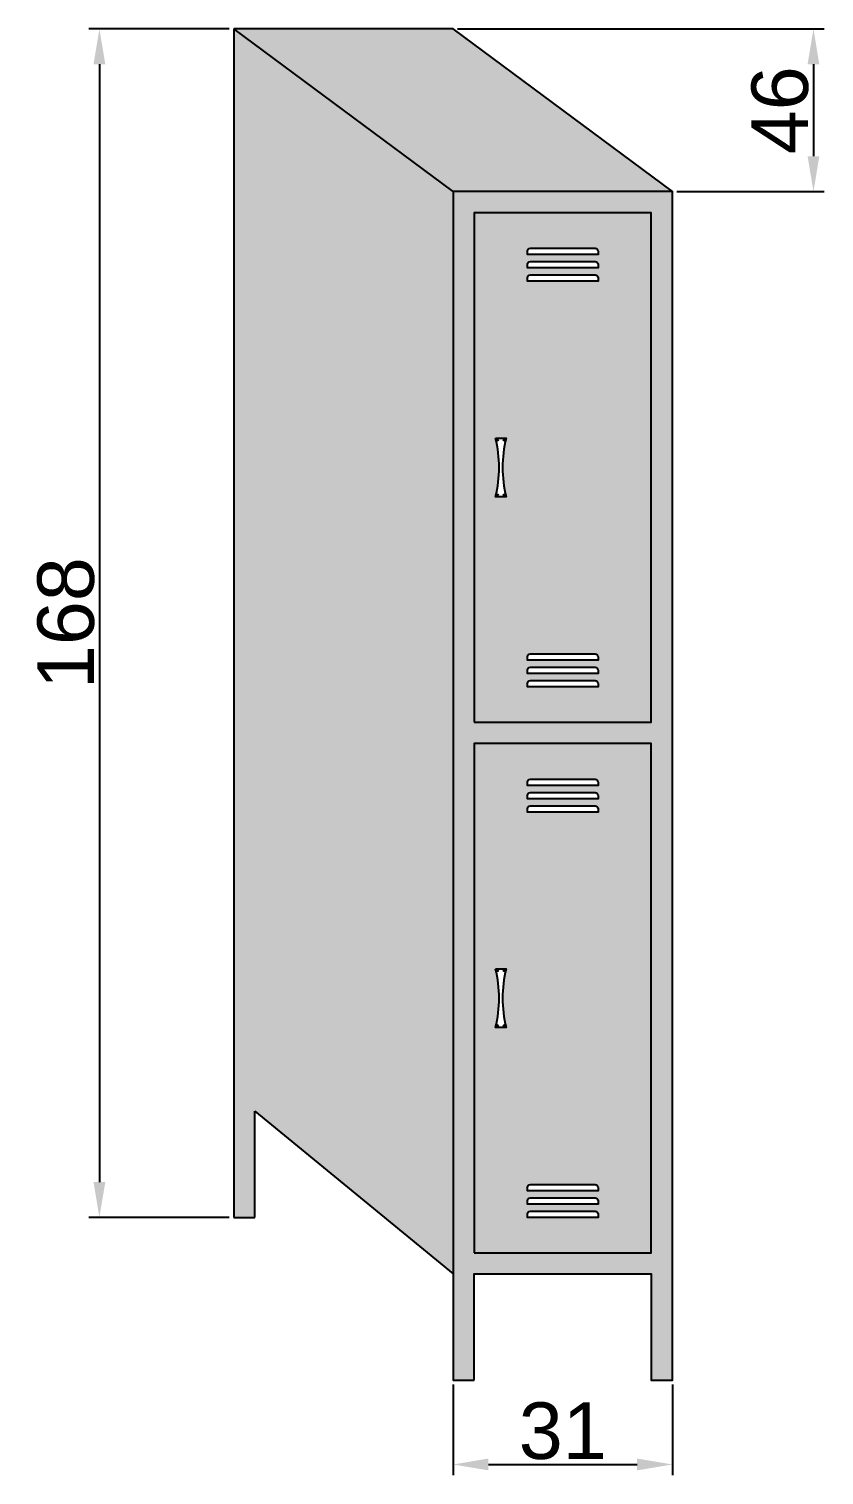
# Model space of a CAD drawing. Header units: millimetres. Extents: x 6614975 to 6624097, y 8742145 to 8746891.
# Drawn here: x 6616168.1 to 6616280.5, y 8744454.2 to 8744658.6 of the extents above; entities that cross this region are included whole.
import ezdxf

# ---------------------------------------------------------------- set-up
doc = ezdxf.new("R2010")
doc.units = ezdxf.units.MM
doc.styles.get("Standard").update_dxf_attribs({"font": 'arial.ttf'})
doc.dimstyles.new('ISO-25', dxfattribs={"dimtxt": 8, "dimasz": 5, "dimexe": 1.5, "dimexo": 0.625, "dimtad": 1, "dimtxsty": 'Standard', "dimcen": 2.5, "dimclrd": 1, "dimclre": 1, "dimclrt": 143, "dimadec": 0, "dimazin": 0, "dimtfac": 1, "dimtmove": 0, "dimatfit": 3, "dimfxl": 1, "dimarcsym": 0})

# ---------------------------------------------------------------- blocks, each defined once
blk = doc.blocks.new('*D87')
at = {"color": 1, "lineweight": -2, "transparency": 16777216}
for p, q in [((6616196.44, 8744658.59), (6616176.58, 8744658.59)), ((6616196.44, 8744490.59), (6616176.58, 8744490.59))]:
    blk.add_line(p, q, dxfattribs=at)
at = {"color": 1, "linetype": 'Continuous', "lineweight": -2, "transparency": 16777216}
blk.add_line((6616178.08, 8744653.59), (6616178.08, 8744495.59), dxfattribs=at)
at = {"color": 1, "transparency": 16777216}
for points in [[(6616177.25, 8744653.59), (6616178.92, 8744653.59), (6616178.08, 8744658.59)], [(6616177.25, 8744495.59), (6616178.92, 8744495.59), (6616178.08, 8744490.59)]]:
    blk.add_solid(points, dxfattribs=at)
at = {"layer": 'Defpoints', "color": 0, "transparency": 16777216}
for p in [(6616197.06, 8744658.59), (6616178.08, 8744490.59), (6616197.06, 8744490.59)]:
    blk.add_point(p, dxfattribs=at)
at = {"color": 143, "transparency": 16777216, "insert": (6616173.37, 8744574.59), "char_height": 8, "attachment_point": 5, "rotation": 90}
blk.add_mtext('168', dxfattribs=at)
blk = doc.blocks.new('*D88')
at = {"color": 1, "lineweight": -2, "transparency": 16777216}
for p, q in [((6616228.06, 8744466.96), (6616228.06, 8744454.16)), ((6616259.06, 8744466.96), (6616259.06, 8744454.16))]:
    blk.add_line(p, q, dxfattribs=at)
at = {"color": 1, "linetype": 'Continuous', "lineweight": -2, "transparency": 16777216}
blk.add_line((6616233.06, 8744455.66), (6616254.06, 8744455.66), dxfattribs=at)
at = {"color": 1, "transparency": 16777216}
for points in [[(6616233.06, 8744456.5), (6616233.06, 8744454.83), (6616228.06, 8744455.66)], [(6616254.06, 8744456.5), (6616254.06, 8744454.83), (6616259.06, 8744455.66)]]:
    blk.add_solid(points, dxfattribs=at)
at = {"layer": 'Defpoints', "color": 0, "transparency": 16777216}
for p in [(6616228.06, 8744467.59), (6616259.06, 8744467.59), (6616259.06, 8744455.66)]:
    blk.add_point(p, dxfattribs=at)
at = {"color": 143, "transparency": 16777216, "insert": (6616243.56, 8744460.38), "char_height": 8, "attachment_point": 5}
blk.add_mtext('31', dxfattribs=at)
blk = doc.blocks.new('*D89')
at = {"color": 1, "lineweight": -2, "transparency": 16777216}
for p, q in [((6616228.69, 8744658.59), (6616280.49, 8744658.59)), ((6616259.69, 8744635.59), (6616280.49, 8744635.59))]:
    blk.add_line(p, q, dxfattribs=at)
at = {"color": 1, "linetype": 'Continuous', "lineweight": -2, "transparency": 16777216}
blk.add_line((6616278.99, 8744653.59), (6616278.99, 8744640.59), dxfattribs=at)
at = {"color": 1, "transparency": 16777216}
for points in [[(6616278.16, 8744653.59), (6616279.82, 8744653.59), (6616278.99, 8744658.59)], [(6616278.16, 8744640.59), (6616279.82, 8744640.59), (6616278.99, 8744635.59)]]:
    blk.add_solid(points, dxfattribs=at)
at = {"layer": 'Defpoints', "color": 0, "transparency": 16777216}
for p in [(6616228.06, 8744658.59), (6616259.06, 8744635.59), (6616278.99, 8744635.59)]:
    blk.add_point(p, dxfattribs=at)
at = {"color": 143, "transparency": 16777216, "insert": (6616274.28, 8744647.09), "char_height": 8, "attachment_point": 5, "rotation": 90}
blk.add_mtext('46', dxfattribs=at)

msp = doc.modelspace()

# ---------------------------------------------------------------- hatches: boundary and pattern name
at = {"true_color": 0x636466}
h = msp.add_hatch(color=251, dxfattribs=at)
h.dxf.hatch_style = 1
h.paths.add_polyline_path([(6616228.061, 8744635.588), (6616197.061, 8744658.588), (6616197.061, 8744490.588), (6616200.061, 8744490.588), (6616200.061, 8744505.588), (6616228.061, 8744482.596)])
h = msp.add_hatch(color=251, dxfattribs=at)
h.dxf.hatch_style = 1
h.paths.add_polyline_path([(6616228.061, 8744658.588), (6616197.061, 8744658.588), (6616228.061, 8744635.588), (6616259.061, 8744635.588)])
h = msp.add_hatch(color=251, dxfattribs=at)
h.dxf.hatch_style = 1
h.paths.add_polyline_path([(6616259.061, 8744635.588), (6616228.061, 8744635.588), (6616228.061, 8744467.588), (6616231.061, 8744467.588), (6616231.061, 8744482.588), (6616256.061, 8744482.588), (6616256.061, 8744467.588), (6616259.061, 8744467.588)])
h.paths.add_polyline_path([(6616256.061, 8744557.588), (6616256.061, 8744485.588), (6616231.061, 8744485.588), (6616231.061, 8744557.588)], flags=16)
h.paths.add_polyline_path([(6616256.061, 8744560.588), (6616231.061, 8744560.588), (6616231.061, 8744632.588), (6616256.061, 8744632.588)], flags=16)
h.paths.add_polyline_path([(6616248.561, 8744565.588), (6616238.561, 8744565.588), (6616238.561, 8744566.028, -0.4142136), (6616239.001, 8744566.469), (6616248.12, 8744566.469, -0.4142136), (6616248.561, 8744566.028)], flags=0)
h.paths.add_polyline_path([(6616248.561, 8744552.083), (6616248.561, 8744551.642), (6616238.561, 8744551.642), (6616238.561, 8744552.083, -0.4142136), (6616239.001, 8744552.523), (6616248.12, 8744552.523, -0.4142136)], flags=0)
h.paths.add_polyline_path([(6616248.561, 8744567.469), (6616238.561, 8744567.469), (6616238.561, 8744567.909, -0.4142136), (6616239.001, 8744568.35), (6616248.12, 8744568.35, -0.4142136), (6616248.561, 8744567.909)], flags=0)
h.paths.add_polyline_path([(6616248.561, 8744550.202), (6616248.561, 8744549.762), (6616238.561, 8744549.762), (6616238.561, 8744550.202, -0.4142136), (6616239.001, 8744550.642), (6616248.12, 8744550.642, -0.4142136)], flags=0)
h.paths.add_polyline_path([(6616248.561, 8744569.35), (6616238.561, 8744569.35), (6616238.561, 8744569.79, -0.4142136), (6616239.001, 8744570.231), (6616248.12, 8744570.231, -0.4142136), (6616248.561, 8744569.79)], flags=0)
h.paths.add_polyline_path([(6616248.561, 8744548.321), (6616248.561, 8744547.881), (6616238.561, 8744547.881), (6616238.561, 8744548.321, -0.4142136), (6616239.001, 8744548.762), (6616248.12, 8744548.762, -0.4142136)], flags=0)
h.paths.add_polyline_path([(6616235.561, 8744525.729, 0.1207012), (6616235.561, 8744517.446), (6616234.061, 8744517.446, 0.120703), (6616234.061, 8744525.729)], flags=0)
h.paths.add_polyline_path([(6616235.561, 8744592.446), (6616234.061, 8744592.446, 0.1207294), (6616234.061, 8744600.729), (6616235.561, 8744600.729, 0.1207329)], flags=0)
h.paths.add_polyline_path([(6616235.211, 8744525.479, -1), (6616235.411, 8744525.479, -1)], flags=0)
h.paths.add_polyline_path([(6616235.311, 8744592.596), (6616235.311, 8744592.696), (6616235.211, 8744592.696, 0.4142136)], flags=0)
h.paths.add_polyline_path([(6616234.211, 8744525.479, -1), (6616234.411, 8744525.479, -1)], flags=0)
h.paths.add_polyline_path([(6616234.311, 8744592.596), (6616234.311, 8744592.696), (6616234.211, 8744592.696, 0.4142136)], flags=0)
h.paths.add_polyline_path([(6616235.211, 8744517.696, -1), (6616235.411, 8744517.696, -1)], flags=0)
h.paths.add_polyline_path([(6616235.311, 8744600.379), (6616235.311, 8744600.479), (6616235.211, 8744600.479, 0.4142136)], flags=0)
h.paths.add_polyline_path([(6616234.211, 8744517.696, -1), (6616234.411, 8744517.696, -1)], flags=0)
h.paths.add_polyline_path([(6616234.311, 8744600.379), (6616234.311, 8744600.479), (6616234.211, 8744600.479, 0.4142136)], flags=0)
h.paths.add_polyline_path([(6616248.12, 8744495.231, -0.4142136), (6616248.561, 8744494.79), (6616248.561, 8744494.35), (6616238.561, 8744494.35), (6616238.561, 8744494.79, -0.4142136), (6616239.001, 8744495.231)], flags=0)
h.paths.add_polyline_path([(6616248.561, 8744622.945), (6616238.561, 8744622.945), (6616238.561, 8744623.385, -0.4142136), (6616239.001, 8744623.826), (6616248.12, 8744623.826, -0.4142136), (6616248.561, 8744623.385)], flags=0)
h.paths.add_polyline_path([(6616248.12, 8744493.35, -0.4142136), (6616248.561, 8744492.909), (6616248.561, 8744492.469), (6616238.561, 8744492.469), (6616238.561, 8744492.909, -0.4142136), (6616239.001, 8744493.35)], flags=0)
h.paths.add_polyline_path([(6616248.561, 8744624.826), (6616238.561, 8744624.826), (6616238.561, 8744625.266, -0.4142136), (6616239.001, 8744625.707), (6616248.12, 8744625.707, -0.4142136), (6616248.561, 8744625.266)], flags=0)
h.paths.add_polyline_path([(6616248.12, 8744491.469, -0.4142136), (6616248.561, 8744491.028), (6616248.561, 8744490.588), (6616238.561, 8744490.588), (6616238.561, 8744491.028, -0.4142136), (6616239.001, 8744491.469)], flags=0)
h.paths.add_polyline_path([(6616248.561, 8744626.707), (6616238.561, 8744626.707), (6616238.561, 8744627.147, -0.4142136), (6616239.001, 8744627.588), (6616248.12, 8744627.588, -0.4142136), (6616248.561, 8744627.147)], flags=0)
h = msp.add_hatch(color=251, dxfattribs=at)
h.dxf.hatch_style = 1
h.paths.add_polyline_path([(6616256.061, 8744632.588), (6616231.061, 8744632.588), (6616231.061, 8744560.588), (6616256.061, 8744560.588)])
h.paths.add_polyline_path([(6616248.12, 8744570.231, -0.4142136), (6616248.561, 8744569.79), (6616248.561, 8744569.35), (6616238.561, 8744569.35), (6616238.561, 8744569.79, -0.4142136), (6616239.001, 8744570.231)], flags=16)
h.paths.add_polyline_path([(6616235.561, 8744592.446), (6616234.061, 8744592.446, 0.1207294), (6616234.061, 8744600.729), (6616235.561, 8744600.729, 0.1207329)], flags=16)
h.paths.add_polyline_path([(6616248.12, 8744568.35, -0.4142136), (6616248.561, 8744567.909), (6616248.561, 8744567.469), (6616238.561, 8744567.469), (6616238.561, 8744567.909, -0.4142136), (6616239.001, 8744568.35)], flags=16)
h.paths.add_polyline_path([(6616235.311, 8744592.796), (6616235.311, 8744592.696), (6616235.411, 8744592.696, 1), (6616235.211, 8744592.696), (6616235.311, 8744592.696), (6616235.311, 8744592.796, 1), (6616235.311, 8744592.596), (6616235.311, 8744592.696), (6616235.211, 8744592.696, 1), (6616235.411, 8744592.696), (6616235.311, 8744592.696), (6616235.311, 8744592.596, 1)], flags=0)
h.paths.add_polyline_path([(6616234.311, 8744592.796), (6616234.311, 8744592.696), (6616234.411, 8744592.696, 1), (6616234.211, 8744592.696), (6616234.311, 8744592.696), (6616234.311, 8744592.796, 1), (6616234.311, 8744592.596), (6616234.311, 8744592.696), (6616234.211, 8744592.696, 1), (6616234.411, 8744592.696), (6616234.311, 8744592.696), (6616234.311, 8744592.596, 1)], flags=0)
h.paths.add_polyline_path([(6616248.12, 8744566.469, -0.4142136), (6616248.561, 8744566.028), (6616248.561, 8744565.588), (6616238.561, 8744565.588), (6616238.561, 8744566.028, -0.4142136), (6616239.001, 8744566.469)], flags=16)
h.paths.add_polyline_path([(6616235.311, 8744600.579), (6616235.311, 8744600.479), (6616235.411, 8744600.479, 1), (6616235.211, 8744600.479), (6616235.311, 8744600.479), (6616235.311, 8744600.579, 1), (6616235.311, 8744600.379), (6616235.311, 8744600.479), (6616235.211, 8744600.479, 1), (6616235.411, 8744600.479), (6616235.311, 8744600.479), (6616235.311, 8744600.379, 1)], flags=0)
h.paths.add_polyline_path([(6616234.311, 8744600.579), (6616234.311, 8744600.479), (6616234.411, 8744600.479, 1), (6616234.211, 8744600.479), (6616234.311, 8744600.479), (6616234.311, 8744600.579, 1), (6616234.311, 8744600.379), (6616234.311, 8744600.479), (6616234.211, 8744600.479, 1), (6616234.411, 8744600.479), (6616234.311, 8744600.479), (6616234.311, 8744600.379, 1)], flags=0)
h.paths.add_polyline_path([(6616238.561, 8744622.945), (6616238.561, 8744623.385, -0.4142136), (6616239.001, 8744623.826), (6616248.12, 8744623.826, -0.4142136), (6616248.561, 8744623.385), (6616248.561, 8744622.945)], flags=16)
h.paths.add_polyline_path([(6616238.561, 8744624.826), (6616238.561, 8744625.266, -0.4142136), (6616239.001, 8744625.707), (6616248.12, 8744625.707, -0.4142136), (6616248.561, 8744625.266), (6616248.561, 8744624.826)], flags=16)
h.paths.add_polyline_path([(6616238.561, 8744626.707), (6616238.561, 8744627.147, -0.4142136), (6616239.001, 8744627.588), (6616248.12, 8744627.588, -0.4142136), (6616248.561, 8744627.147), (6616248.561, 8744626.707)], flags=16)
h = msp.add_hatch(color=251, dxfattribs=at)
h.dxf.hatch_style = 1
h.paths.add_polyline_path([(6616256.061, 8744557.588), (6616231.061, 8744557.588), (6616231.061, 8744485.588), (6616256.061, 8744485.588)])
h.paths.add_polyline_path([(6616248.561, 8744547.881), (6616238.561, 8744547.881), (6616238.561, 8744548.321, -0.4142136), (6616239.001, 8744548.762), (6616248.12, 8744548.762, -0.4142136), (6616248.561, 8744548.321)], flags=16)
h.paths.add_polyline_path([(6616248.561, 8744549.762), (6616238.561, 8744549.762), (6616238.561, 8744550.202, -0.4142136), (6616239.001, 8744550.642), (6616248.12, 8744550.642, -0.4142136), (6616248.561, 8744550.202)], flags=16)
h.paths.add_polyline_path([(6616248.561, 8744551.642), (6616238.561, 8744551.642), (6616238.561, 8744552.083, -0.4142136), (6616239.001, 8744552.523), (6616248.12, 8744552.523, -0.4142136), (6616248.561, 8744552.083)], flags=16)
h.paths.add_polyline_path([(6616235.561, 8744525.729, 0.1207012), (6616235.561, 8744517.446), (6616234.061, 8744517.446, 0.120703), (6616234.061, 8744525.729)], flags=16)
h.paths.add_polyline_path([(6616235.211, 8744525.479, -1), (6616235.411, 8744525.479, -1)], flags=0)
h.paths.add_polyline_path([(6616234.211, 8744525.479, -1), (6616234.411, 8744525.479, -1)], flags=0)
h.paths.add_polyline_path([(6616235.211, 8744517.696, -1), (6616235.411, 8744517.696, -1)], flags=0)
h.paths.add_polyline_path([(6616234.211, 8744517.696, -1), (6616234.411, 8744517.696, -1)], flags=0)
h.paths.add_polyline_path([(6616248.12, 8744495.231, -0.4142136), (6616248.561, 8744494.79), (6616248.561, 8744494.35), (6616238.561, 8744494.35), (6616238.561, 8744494.79, -0.4142136), (6616239.001, 8744495.231)], flags=16)
h.paths.add_polyline_path([(6616248.12, 8744493.35, -0.4142136), (6616248.561, 8744492.909), (6616248.561, 8744492.469), (6616238.561, 8744492.469), (6616238.561, 8744492.909, -0.4142136), (6616239.001, 8744493.35)], flags=16)
h.paths.add_polyline_path([(6616248.12, 8744491.469, -0.4142136), (6616248.561, 8744491.028), (6616248.561, 8744490.588), (6616238.561, 8744490.588), (6616238.561, 8744491.028, -0.4142136), (6616239.001, 8744491.469)], flags=16)

# ---------------------------------------------------------------- linework, layer by layer
at = {"color": 18, "true_color": 0x000000}
for p, q in [((6616228.061, 8744635.588), (6616197.061, 8744658.588)), ((6616228.061, 8744658.588), (6616197.061, 8744658.588)), ((6616197.061, 8744658.588), (6616197.061, 8744490.588)), ((6616259.061, 8744635.588), (6616228.061, 8744658.588)), ((6616234.211, 8744600.479), (6616234.411, 8744600.479)), ((6616234.311, 8744600.579), (6616234.311, 8744600.379)), ((6616235.211, 8744600.479), (6616235.411, 8744600.479)), ((6616235.311, 8744600.579), (6616235.311, 8744600.379)), ((6616234.211, 8744592.696), (6616234.411, 8744592.696)), ((6616234.311, 8744592.796), (6616234.311, 8744592.596)), ((6616235.211, 8744592.696), (6616235.411, 8744592.696)), ((6616235.311, 8744592.796), (6616235.311, 8744592.596)), ((6616234.211, 8744525.479), (6616234.411, 8744525.479)), ((6616234.311, 8744525.579), (6616234.311, 8744525.379)), ((6616235.211, 8744525.479), (6616235.411, 8744525.479)), ((6616235.311, 8744525.579), (6616235.311, 8744525.379)), ((6616234.211, 8744517.696), (6616234.411, 8744517.696)), ((6616234.311, 8744517.796), (6616234.311, 8744517.596)), ((6616235.211, 8744517.696), (6616235.411, 8744517.696)), ((6616235.311, 8744517.796), (6616235.311, 8744517.596)), ((6616200.061, 8744490.588), (6616200.061, 8744505.588)), ((6616200.061, 8744505.588), (6616228.061, 8744482.596)), ((6616197.061, 8744490.588), (6616200.061, 8744490.588))]:
    msp.add_line(p, q, dxfattribs=at)
for points in [[(6616231.061, 8744467.588), (6616231.061, 8744482.588), (6616256.061, 8744482.588), (6616256.061, 8744467.588), (6616259.061, 8744467.588), (6616259.061, 8744635.588), (6616228.061, 8744635.588), (6616228.061, 8744467.588)], [(6616231.061, 8744560.588), (6616256.061, 8744560.588), (6616256.061, 8744632.588), (6616231.061, 8744632.588)], [(6616231.061, 8744485.588), (6616256.061, 8744485.588), (6616256.061, 8744557.588), (6616231.061, 8744557.588)]]:
    msp.add_lwpolyline(points, close=True, dxfattribs=at)
for points in [[(6616248.561, 8744627.147), (6616248.561, 8744626.707), (6616238.561, 8744626.707), (6616238.561, 8744627.147, -0.4142136), (6616239.001, 8744627.588), (6616248.12, 8744627.588, -0.4142136)], [(6616248.561, 8744625.266), (6616248.561, 8744624.826), (6616238.561, 8744624.826), (6616238.561, 8744625.266, -0.4142136), (6616239.001, 8744625.707), (6616248.12, 8744625.707, -0.4142136)], [(6616248.561, 8744623.385), (6616248.561, 8744622.945), (6616238.561, 8744622.945), (6616238.561, 8744623.385, -0.4142136), (6616239.001, 8744623.826), (6616248.12, 8744623.826, -0.4142136)], [(6616234.061, 8744600.729), (6616235.561, 8744600.729, 0.1207329), (6616235.561, 8744592.446), (6616234.061, 8744592.446, 0.1207294)], [(6616248.561, 8744569.79), (6616248.561, 8744569.35), (6616238.561, 8744569.35), (6616238.561, 8744569.79, -0.4142136), (6616239.001, 8744570.231), (6616248.12, 8744570.231, -0.4142136)], [(6616248.561, 8744567.909), (6616248.561, 8744567.469), (6616238.561, 8744567.469), (6616238.561, 8744567.909, -0.4142136), (6616239.001, 8744568.35), (6616248.12, 8744568.35, -0.4142136)], [(6616248.561, 8744566.028), (6616248.561, 8744565.588), (6616238.561, 8744565.588), (6616238.561, 8744566.028, -0.4142136), (6616239.001, 8744566.469), (6616248.12, 8744566.469, -0.4142136)], [(6616248.561, 8744552.083), (6616248.561, 8744551.642), (6616238.561, 8744551.642), (6616238.561, 8744552.083, -0.4142136), (6616239.001, 8744552.523), (6616248.12, 8744552.523, -0.4142136)], [(6616248.561, 8744550.202), (6616248.561, 8744549.762), (6616238.561, 8744549.762), (6616238.561, 8744550.202, -0.4142136), (6616239.001, 8744550.642), (6616248.12, 8744550.642, -0.4142136)], [(6616248.561, 8744548.321), (6616248.561, 8744547.881), (6616238.561, 8744547.881), (6616238.561, 8744548.321, -0.4142136), (6616239.001, 8744548.762), (6616248.12, 8744548.762, -0.4142136)], [(6616248.561, 8744494.79), (6616248.561, 8744494.35), (6616238.561, 8744494.35), (6616238.561, 8744494.79, -0.4142136), (6616239.001, 8744495.231), (6616248.12, 8744495.231, -0.4142136)], [(6616248.561, 8744492.909), (6616248.561, 8744492.469), (6616238.561, 8744492.469), (6616238.561, 8744492.909, -0.4142136), (6616239.001, 8744493.35), (6616248.12, 8744493.35, -0.4142136)], [(6616248.561, 8744491.028), (6616248.561, 8744490.588), (6616238.561, 8744490.588), (6616238.561, 8744491.028, -0.4142136), (6616239.001, 8744491.469), (6616248.12, 8744491.469, -0.4142136)]]:
    msp.add_lwpolyline(points, format="xyb", close=True, dxfattribs=at)
msp.add_lwpolyline([(6616234.061, 8744525.729), (6616235.561, 8744525.729, 0.1207012), (6616235.561, 8744517.446), (6616234.061, 8744517.446, 0.120703), (6616234.061, 8744525.729)], format="xyb", dxfattribs=at)
for centre in [(6616234.311, 8744600.479), (6616235.311, 8744600.479), (6616234.311, 8744592.696), (6616235.311, 8744592.696), (6616234.311, 8744525.479), (6616235.311, 8744525.479), (6616234.311, 8744517.696), (6616235.311, 8744517.696)]:
    msp.add_circle(centre, 0.1, dxfattribs=at)

# ---------------------------------------------------------------- dimensions: what is measured, and where the dimension line sits
dim = msp.add_linear_dim(base=(6616178.084, 8744490.588), p1=(6616197.061, 8744658.588), p2=(6616197.061, 8744490.588), angle=90, dimstyle='ISO-25')
dim.commit()
dim.dimension.update_dxf_attribs({"geometry": '*D87', "text_midpoint": (6616173.375, 8744574.588)})
dim = msp.add_linear_dim(base=(6616278.989, 8744635.588), p1=(6616228.061, 8744658.588), p2=(6616259.061, 8744635.588), angle=90, text='46', dimstyle='ISO-25')
dim.commit()
dim.dimension.update_dxf_attribs({"geometry": '*D89', "text_midpoint": (6616274.279, 8744647.088)})
dim = msp.add_linear_dim(base=(6616259.061, 8744455.663), p1=(6616228.061, 8744467.588), p2=(6616259.061, 8744467.588), dimstyle='ISO-25')
dim.commit()
dim.dimension.update_dxf_attribs({"geometry": '*D88', "text_midpoint": (6616243.561, 8744460.375)})

doc.saveas('drawing.dxf')
